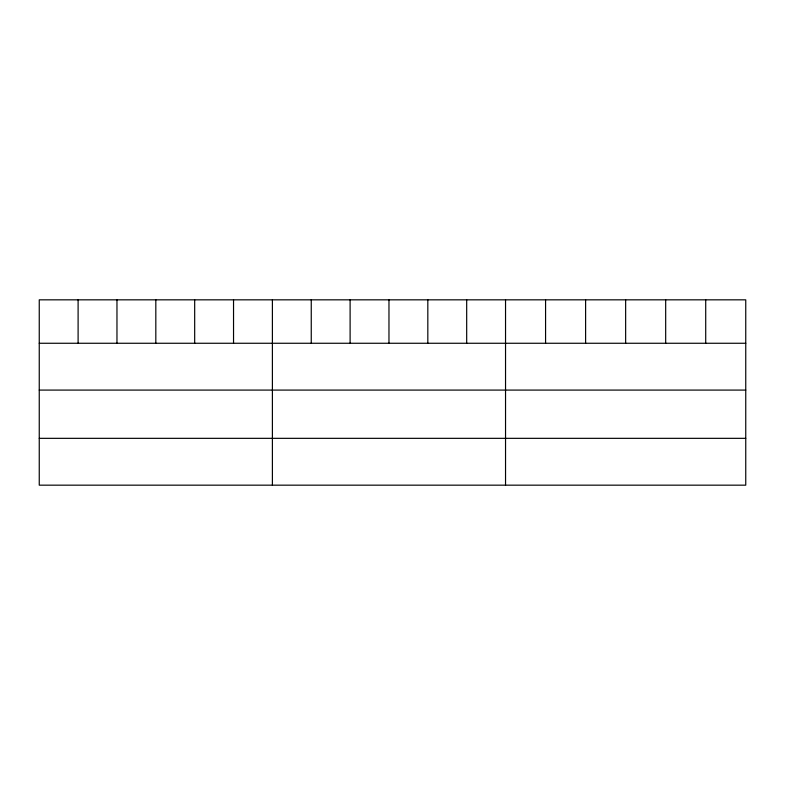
<?xml version="1.0" encoding="UTF-8"?>
<svg xmlns="http://www.w3.org/2000/svg" width="785" height="785" viewBox="0 0 785 785"><rect width="100%" height="100%" fill="white"/><g stroke="black" fill="none" stroke-linecap="round" stroke-linejoin="round"><path stroke-width="1.18" d="M745.75 343.261L745.75 485.169L39.25 485.169L39.25 299.831L745.75 299.831L745.75 343.261L39.25 343.261M39.25 390.086L745.75 390.086M39.25 438.334L745.75 438.334M705.715 299.831L705.715 343.261M665.68 299.831L665.68 343.261M625.645 299.831L625.645 343.261M585.61 299.831L585.61 343.261M545.575 299.831L545.575 343.261M505.54 299.831L505.54 485.169M466.683 299.831L466.683 343.261M427.825 299.831L427.825 343.261M388.967 299.831L388.967 343.261M350.11 299.831L350.11 343.261M311.252 299.831L311.252 343.261M272.395 299.831L272.395 485.169M233.537 299.831L233.537 343.261M194.68 299.831L194.68 343.261M155.822 299.831L155.822 343.261M116.965 299.831L116.965 343.261M78.107 299.831L78.107 343.261"/></g></svg>
